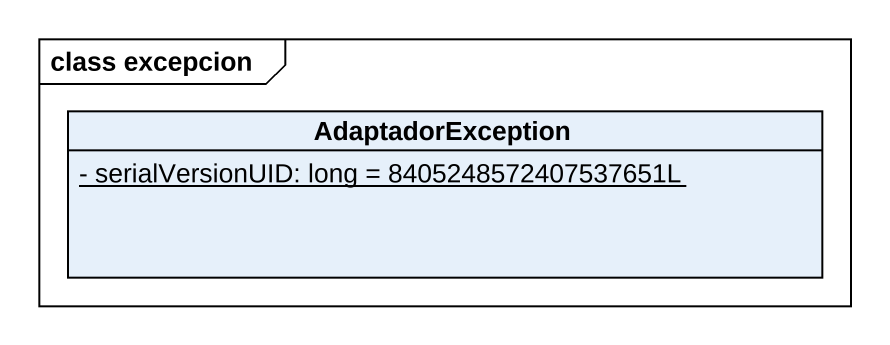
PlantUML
@startuml
mainframe class excepcion
hide circle
hide empty members
skinparam classAttributeIconSize 0
class AdaptadorException {
  {static} - serialVersionUID: long = 8405248572407537651L
}
@enduml
